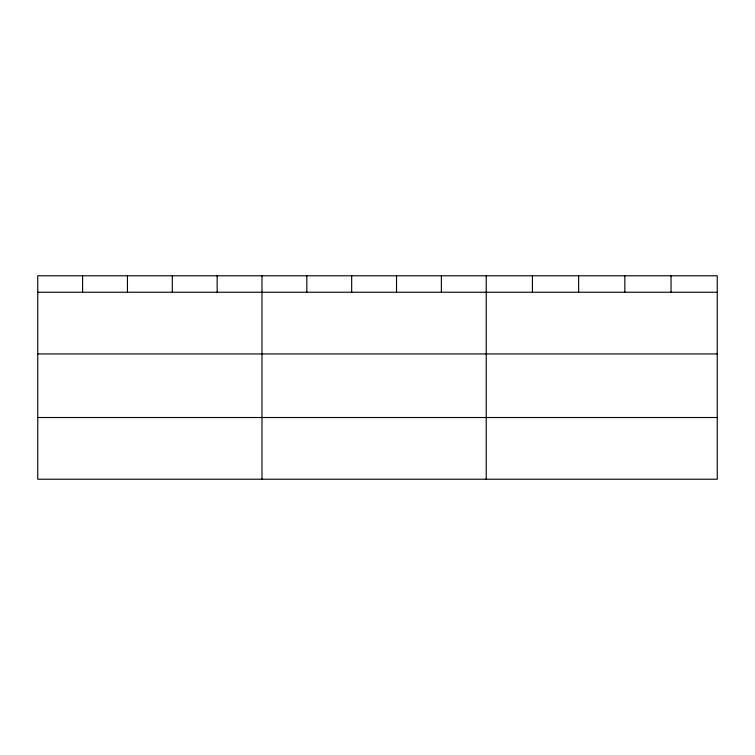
<?xml version="1.0" encoding="UTF-8"?>
<svg xmlns="http://www.w3.org/2000/svg" width="755" height="755" viewBox="0 0 755 755"><rect width="100%" height="100%" fill="white"/><g stroke="black" fill="none" stroke-linecap="round" stroke-linejoin="round"><path stroke-width="1.13" d="M717.25 292.242L717.25 479.217L37.75 479.217L37.75 275.783L717.25 275.783L717.25 292.242L37.75 292.242M37.75 353.944L717.25 353.944M37.75 417.515L717.25 417.515M671.044 275.783L671.044 292.242M624.838 275.783L624.838 292.242M578.632 275.783L578.632 292.242M532.426 275.783L532.426 292.242M486.22 275.783L486.22 479.217M441.373 275.783L441.373 292.242M396.526 275.783L396.526 292.242M351.679 275.783L351.679 292.242M306.832 275.783L306.832 292.242M261.985 275.783L261.985 479.217M217.138 275.783L217.138 292.242M172.291 275.783L172.291 292.242M127.444 275.783L127.444 292.242M82.597 275.783L82.597 292.242"/></g></svg>
